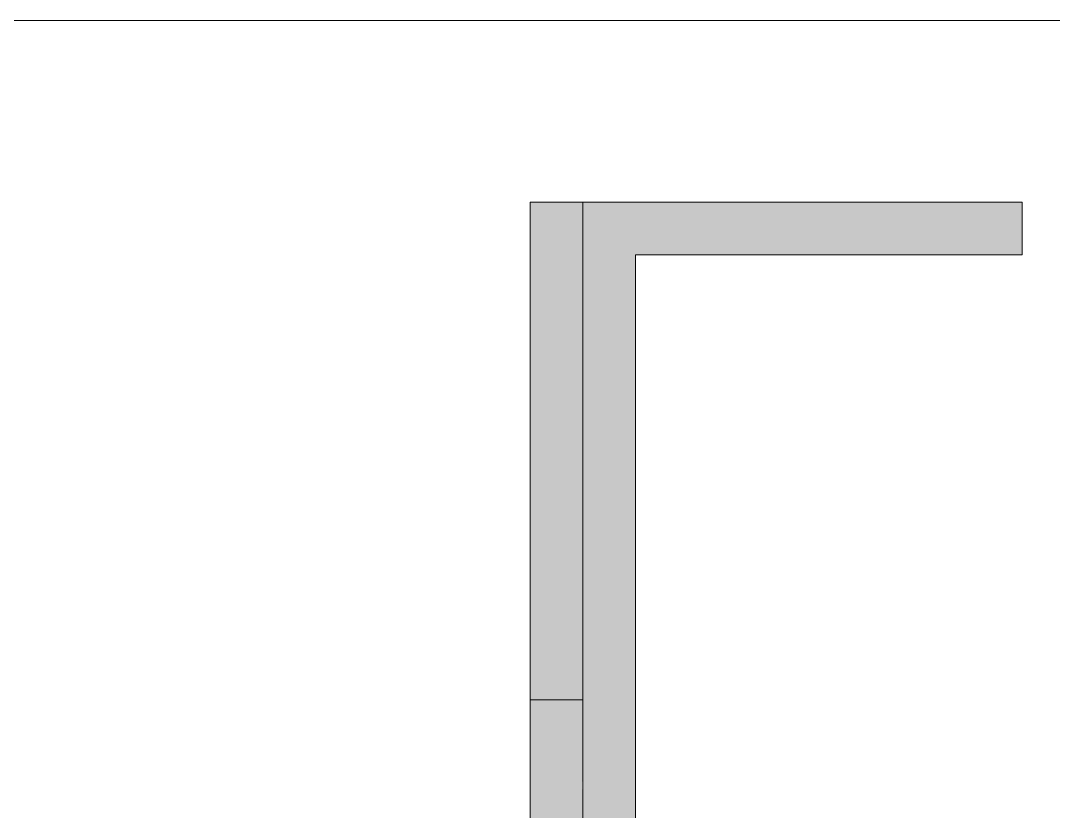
# Model space of a CAD drawing. Header units: millimetres. Extents: x 10569 to 232243, y -25347 to 80743.
# Drawn here: x 222035 to 222211.4, y 28722.4 to 28857.5 of the extents above; entities that cross this region are included whole.
import ezdxf

# ---------------------------------------------------------------- set-up
doc = ezdxf.new("R2010")
doc.units = ezdxf.units.MM
doc.layers.add('A-WALL', color=113, linetype='Continuous', lineweight=20)
doc.layers.add('Q-CASE', color=31, linetype='Continuous', lineweight=20)

# ---------------------------------------------------------------- blocks, each defined once
blk = doc.blocks.new('DLN_Cat Ladder - 750x750x4500 _WDD_-9656512-PART PLAN of TENDER DRAFT G_F')
at = {"layer": 'Q-CASE', "lineweight": 15, "transparency": 33554432}
for points in [[(-180.3, -699), (-180.3, -600), (-189.3, -600), (-189.3, -699), (-180.45, -699)], [(-171.3, -749), (-171.3, -609), (-105.3, -609), (-105.3, -600), (-180.3, -600), (-180.3, -749), (-172.71, -749)]]:
    blk.add_hatch(color=181, dxfattribs=at).paths.add_polyline_path(points, flags=0)
h = blk.add_hatch(color=181, dxfattribs=at)
h.paths.add_polyline_path([(-189.3, -749), (-180.3, -747.3), (-180.45, -727), (-189.3, -727), (-189.3, -747.3)], flags=0)
h.paths.add_polyline_path([(-183.74, -707), (-180.3, -707), (-180.45, -699), (-189.3, -699), (-189.3, -707)], flags=0)
at = {"layer": 'Q-CASE', "lineweight": 15}
for p, q in [((-189.3, -600), (-189.3, -685)), ((-189.3, -699), (-189.3, -600)), ((-180.3, -600), (-189.3, -600)), ((-189.3, -600), (-180.3, -600)), ((-180.3, -699), (-180.3, -600)), ((-180.3, -600), (-105.3, -600)), ((-105.3, -600), (-180.3, -600)), ((-180.3, -600), (-180.3, -707.34)), ((-180.3, -600), (-180.3, -699)), ((-180.3, -685), (-180.3, -600)), ((-105.3, -600), (-180.3, -600)), ((-180.3, -600), (-180.3, -707.34)), ((-180.3, -707.34), (-180.3, -600)), ((-180.3, -600), (-105.3, -600)), ((-105.3, -600), (-105.3, -609)), ((-105.3, -609), (-105.3, -600)), ((-105.3, -609), (-105.3, -600)), ((-105.3, -600), (-105.3, -609)), ((-105.3, -609), (-171.3, -609)), ((-171.3, -609), (-171.3, -699)), ((-171.3, -707.84), (-171.3, -609)), ((-171.3, -609), (-105.3, -609)), ((-171.3, -707.84), (-171.3, -609)), ((-171.3, -609), (-105.3, -609)), ((-105.3, -609), (-171.3, -609)), ((-171.3, -609), (-171.3, -707.84)), ((-189.3, -685), (-189.3, -699)), ((-189.3, -685), (-180.3, -685)), ((-189.3, -685), (-180.3, -685)), ((-180.3, -699), (-180.3, -685)), ((-189.3, -699), (-189.3, -707.5)), ((-189.3, -749), (-189.3, -699)), ((-180.3, -699), (-180.3, -707.4)), ((-180.3, -699), (-180.3, -749)), ((-180.3, -707.4), (-180.3, -699)), ((-171.3, -707.9), (-171.3, -699))]:
    blk.add_line(p, q, dxfattribs=at)

msp = doc.modelspace()

# ---------------------------------------------------------------- linework, layer by layer
at = {"layer": 'A-WALL', "lineweight": 15}
msp.add_line((226435.03229, 28857.48546), (217160.03229, 28857.48546), dxfattribs=at)

# ---------------------------------------------------------------- block references
at = {"layer": 'Q-CASE', "lineweight": 15}
msp.add_blockref('DLN_Cat Ladder - 750x750x4500 _WDD_-9656512-PART PLAN of TENDER DRAFT G_F', (222311.33196, 29426.48546), dxfattribs=at)

doc.saveas('drawing.dxf')
